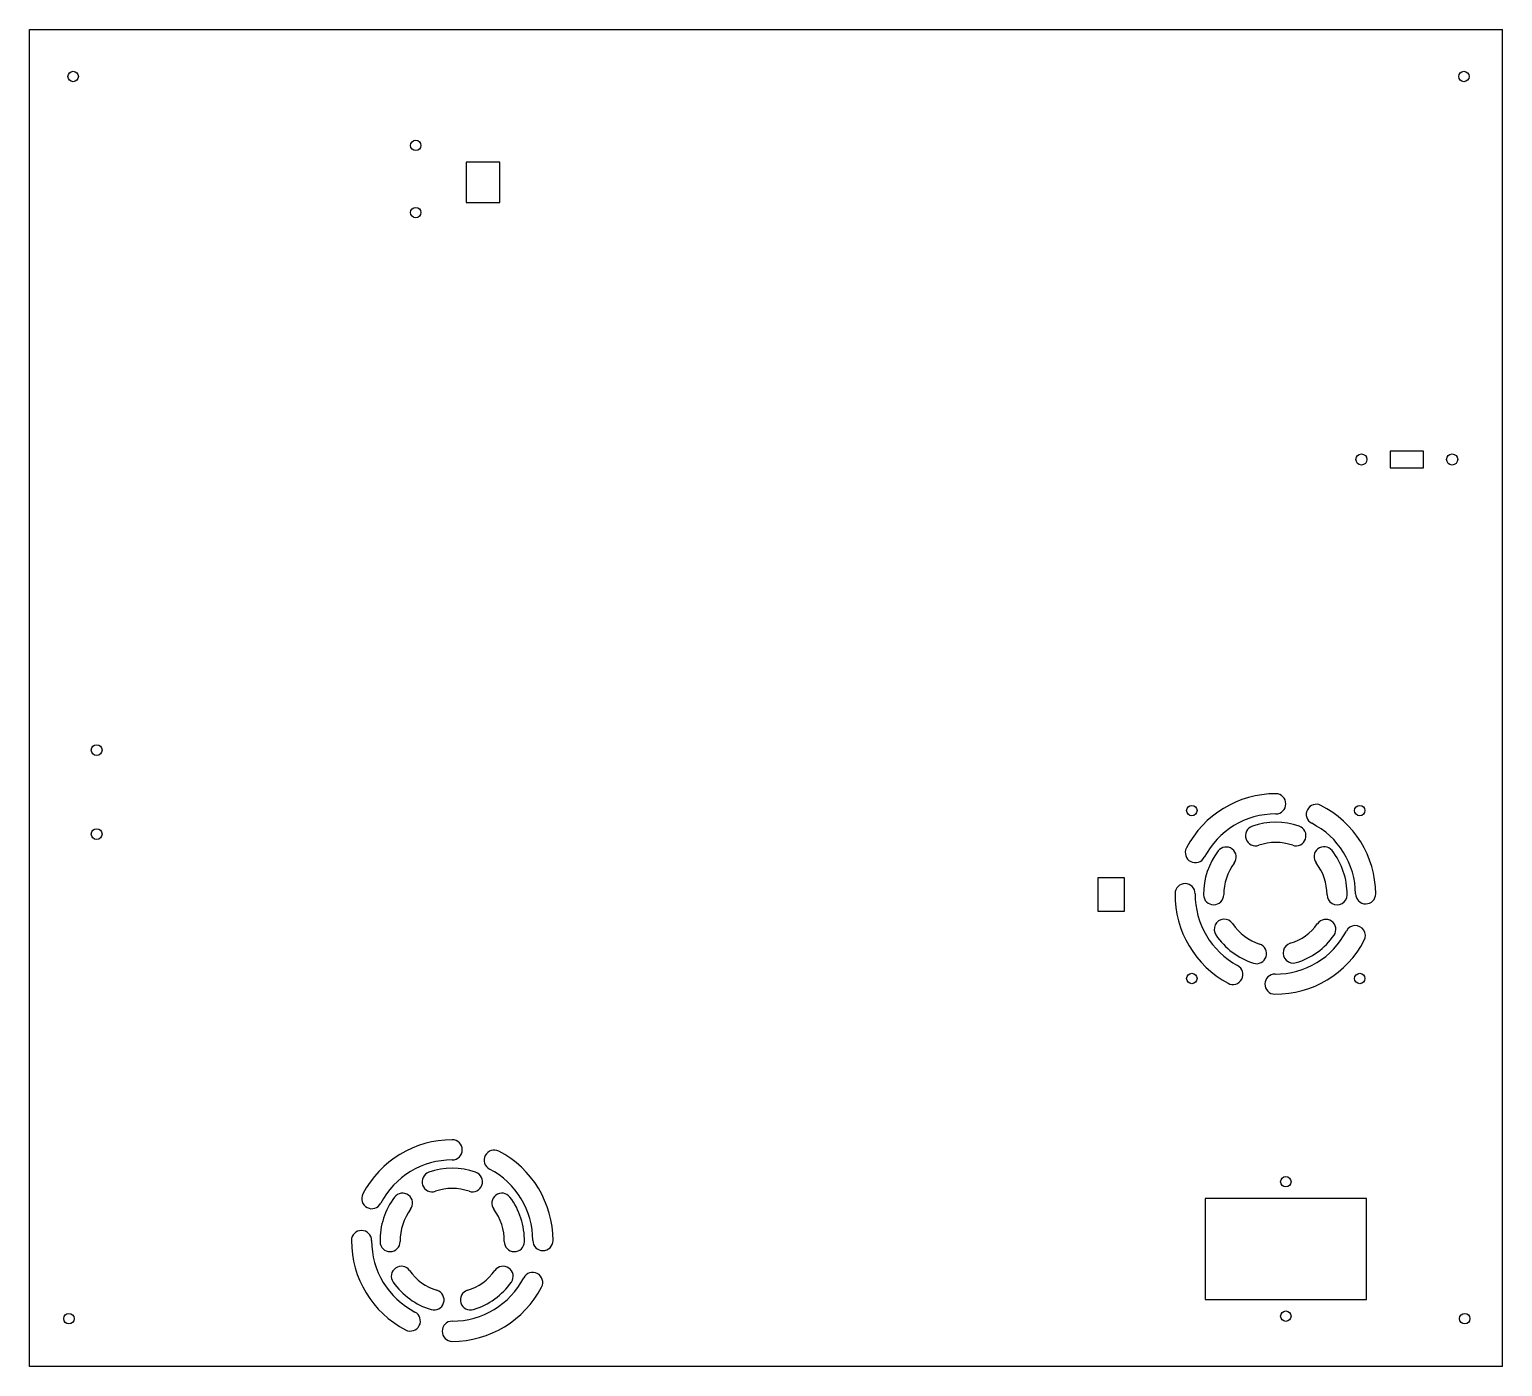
# Model space of a CAD drawing. Header units: millimetres. Extents: x -440 to -1, y 1 to 399.
import ezdxf

# ---------------------------------------------------------------- set-up
doc = ezdxf.new("R2010")
doc.units = ezdxf.units.MM

msp = doc.modelspace()

# ---------------------------------------------------------------- linework, layer by layer
at = {"color": 7, "linetype": 'Continuous', "lineweight": 25}
for p, q in [((-439.75, 0.75), (-439.75, 398.75)), ((-439.75, 398.75), (-1.25, 398.75)), ((-1.25, 0.75), (-1.25, 398.75)), ((-299.75, 359.25), (-309.75, 359.25)), ((-309.75, 359.25), (-309.75, 347.25)), ((-299.75, 347.25), (-299.75, 359.25)), ((-309.75, 347.25), (-299.75, 347.25)), ((-24.75, 273.25), (-34.75, 273.25)), ((-34.75, 273.25), (-34.75, 268.25)), ((-24.75, 268.25), (-24.75, 273.25)), ((-34.75, 268.25), (-24.75, 268.25)), ((-113.75, 146.25), (-121.75, 146.25)), ((-121.75, 146.25), (-121.75, 136.25)), ((-113.75, 136.25), (-113.75, 146.25)), ((-121.75, 136.25), (-113.75, 136.25)), ((-41.75, 50.75), (-89.75, 50.75)), ((-89.75, 50.75), (-89.75, 20.75)), ((-41.75, 20.75), (-41.75, 50.75)), ((-89.75, 20.75), (-41.75, 20.75)), ((-1.25, 0.75), (-439.75, 0.75))]:
    msp.add_line(p, q, dxfattribs=at)
for centre, radius in [((-426.75, 384.75), 1.55), ((-12.75, 384.75), 1.55), ((-324.75, 364.25), 1.55), ((-324.75, 344.25), 1.55), ((-43.25, 270.75), 1.65), ((-16.25, 270.75), 1.65), ((-419.75, 184.25), 1.6), ((-93.75, 166.25), 1.55), ((-43.75, 166.25), 1.55), ((-419.75, 159.25), 1.6), ((-93.75, 116.25), 1.55), ((-43.75, 116.25), 1.55), ((-65.75, 55.75), 1.55), ((-428, 15), 1.55), ((-65.75, 15.75), 1.55), ((-12.5, 15), 1.55)]:
    msp.add_circle(centre, radius, dxfattribs=at)
at = {"color": 7, "linetype": 'Continuous'}
for centre in [(-419.75, 184.25), (-419.75, 159.25)]:
    msp.add_circle(centre, 1.6, dxfattribs=at)
at = {"color": 7, "linetype": 'Continuous', "lineweight": 25}
for centre, radius, start, end in [((-68.75, 141.25), 30, 90, 152.4659), ((-68.75, 168.25), 3, 270, 90), ((-56.68, 165.12), 3, 63.1787, 243.1787), ((-68.75, 141.25), 29.75, 0.4815, 63.1787), ((-68.75, 141.25), 24, 90, 152.4659), ((-68.75, 141.25), 21.5, 71.0754, 108.9246), ((-68.75, 141.25), 23.75, 0.4815, 63.1787), ((-74.75, 158.75), 3, 108.9246, 288.9246), ((-62.75, 158.75), 3, 251.0754, 71.0754), ((-92.69, 153.73), 3, 152.4659, 332.4659), ((-68.75, 141.25), 21.5, 142.9244, 180.1484), ((-83.51, 152.4), 3, 322.9244, 142.9244), ((-68.75, 141.25), 15.5, 71.0754, 108.9246), ((-54.37, 152.49), 3, 38.0116, 218.0116), ((-68.75, 141.25), 21.25, 359.7386, 38.0116), ((-68.75, 141.25), 15.5, 142.9244, 180.1484), ((-68.75, 141.25), 15.25, 359.7386, 38.0116), ((-95.75, 141.5), 3, 359.4744, 179.4744), ((-68.75, 141.25), 30, 179.4744, 241.7474), ((-68.75, 141.25), 24, 179.4744, 241.7474), ((-87.25, 141.2), 3, 180.1484, 0.1484), ((-50.5, 141.17), 3, 179.7386, 359.7386), ((-42, 141.47), 3, 180.4815, 0.4815), ((-84.09, 130.9), 3, 34.0004, 214.0004), ((-68.75, 141.25), 15.5, 214.0004, 251.9485), ((-68.75, 141.25), 15.15, 286.5538, 325.0897), ((-53.86, 130.86), 3, 325.0897, 145.0897), ((-45.06, 129.01), 3, 332.6708, 152.6708), ((-68.75, 141.25), 21.5, 214.0004, 251.9485), ((-68.75, 141.25), 29.66, 269.4645, 332.6708), ((-68.75, 141.25), 23.66, 269.4645, 332.6708), ((-68.75, 141.25), 21.15, 286.5538, 325.0897), ((-74.48, 123.66), 3, 251.9485, 71.9485), ((-63.58, 123.85), 3, 106.5538, 286.5538), ((-81.53, 117.47), 3, 241.7474, 61.7474), ((-69, 114.59), 3, 89.4645, 269.4645), ((-313.9, 38.25), 30, 90, 152.4659), ((-313.9, 65.25), 3, 270, 90), ((-313.9, 38.25), 24, 90, 152.4659), ((-301.42, 62.19), 3, 62.4659, 242.4659), ((-313.9, 38.25), 30, 0, 62.4659), ((-319.9, 55.75), 3, 108.9246, 288.9246), ((-313.9, 38.25), 21.5, 71.0754, 108.9246), ((-307.9, 55.75), 3, 251.0754, 71.0754), ((-313.9, 38.25), 24, 0, 62.4659), ((-313.9, 38.25), 15.5, 71.0754, 108.9246), ((-337.84, 50.73), 3, 152.4659, 332.4659), ((-313.9, 38.25), 21.5, 143.0754, 180.9246), ((-328.69, 49.36), 3, 323.0754, 143.0754), ((-299.11, 49.36), 3, 36.9246, 216.9246), ((-313.9, 38.25), 21.5, 359.0754, 36.9246), ((-313.9, 38.25), 15.5, 143.0754, 180.9246), ((-313.9, 38.25), 15.5, 359.0754, 36.9246), ((-340.9, 38.25), 3, 0, 180), ((-313.9, 38.25), 30, 180, 242.4659), ((-313.9, 38.25), 24, 180, 242.4659), ((-332.4, 37.95), 3, 180.9246, 0.9246), ((-295.4, 37.95), 3, 179.0754, 359.0754), ((-286.9, 38.25), 3, 180, 0), ((-329.04, 27.62), 3, 35.0754, 215.0754), ((-313.9, 38.25), 15.5, 215.0754, 252.9246), ((-313.9, 38.25), 24, 270, 332.4659), ((-313.9, 38.25), 15.5, 287.0754, 324.9246), ((-298.76, 27.62), 3, 324.9246, 144.9246), ((-289.96, 25.77), 3, 332.4659, 152.4659), ((-313.9, 38.25), 21.5, 215.0754, 252.9246), ((-319.33, 20.57), 3, 252.9246, 72.9246), ((-313.9, 38.25), 30, 270, 332.4659), ((-308.47, 20.57), 3, 107.0754, 287.0754), ((-313.9, 38.25), 21.5, 287.0754, 324.9246), ((-326.38, 14.31), 3, 242.4659, 62.4659), ((-313.9, 11.25), 3, 90, 270)]:
    msp.add_arc(centre, radius, start, end, dxfattribs=at)

doc.saveas('drawing.dxf')
